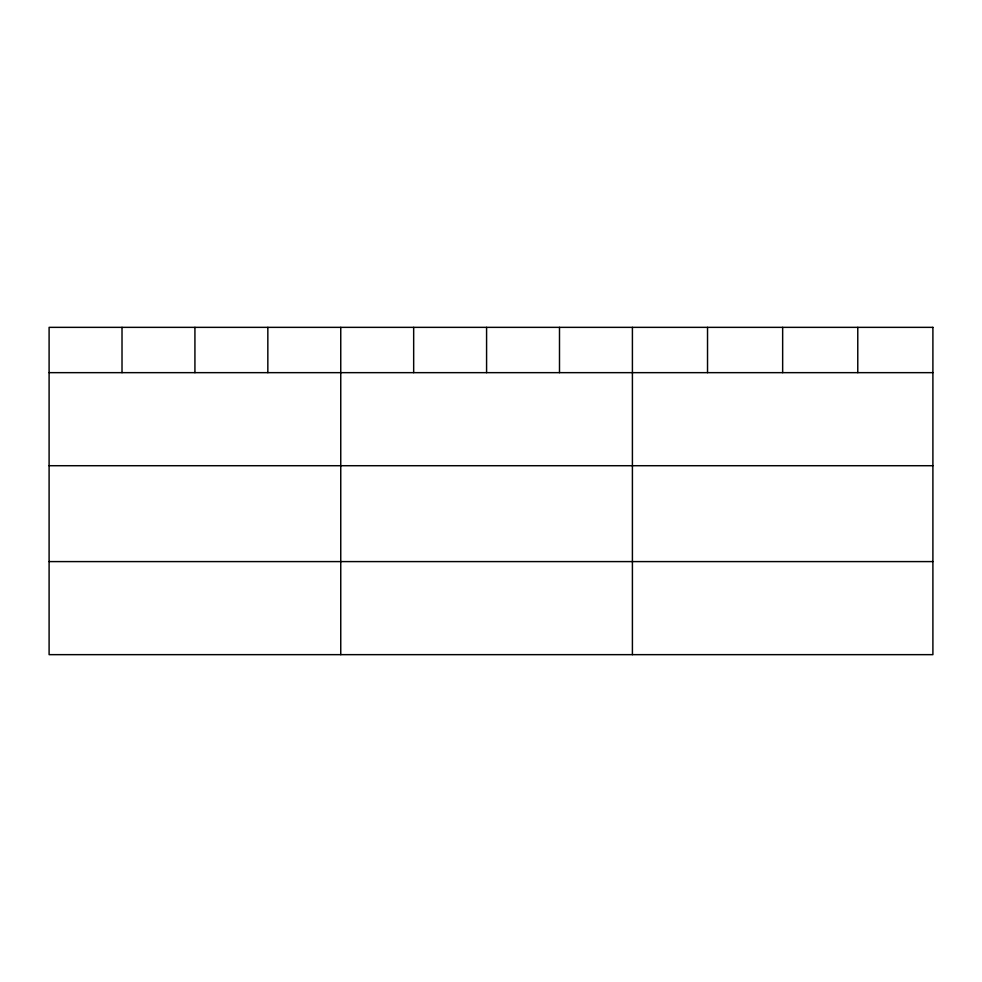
<?xml version="1.0" encoding="UTF-8"?>
<svg xmlns="http://www.w3.org/2000/svg" width="982" height="982" viewBox="0 0 982 982"><rect width="100%" height="100%" fill="white"/><g stroke="black" fill="none" stroke-linecap="round" stroke-linejoin="round"><path stroke-width="1.47" d="M49.1 372.657L932.9 372.657M49.1 465.714L932.9 465.714M49.1 561.594L932.9 561.594M857.777 327.35L857.777 372.657M782.654 327.35L782.654 372.657M707.531 327.35L707.531 372.657M632.408 327.35L632.408 654.65M559.495 327.35L559.495 372.657M486.581 327.35L486.581 372.657M413.668 327.35L413.668 372.657M340.754 327.35L340.754 654.65M267.841 327.35L267.841 372.657M194.927 327.35L194.927 372.657M122.014 327.35L122.014 372.657M932.9 327.35L49.1 327.35L49.1 654.65L932.9 654.65L932.9 327.35"/></g></svg>
